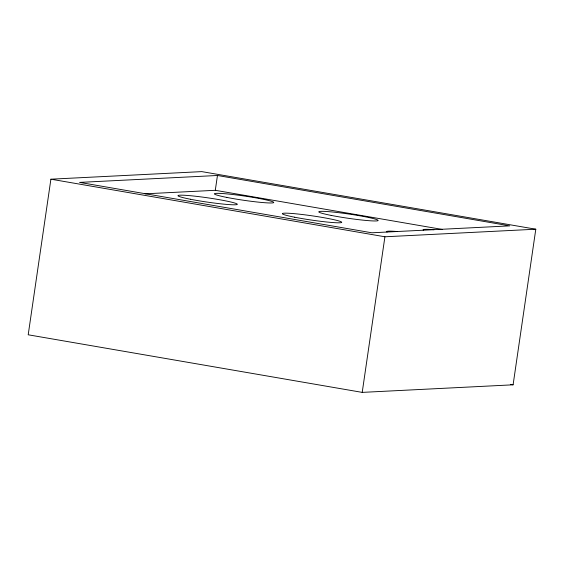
<?xml version="1.0" encoding="UTF-8"?>
<svg xmlns="http://www.w3.org/2000/svg" width="564" height="564" viewBox="0 0 564 564"><rect width="100%" height="100%" fill="white"/><g stroke="black" fill="none" stroke-linecap="round" stroke-linejoin="round"><path stroke-width="0.85" d="M50.901 179.19L28.2 334.79L362.215 392.382L513.099 384.81L535.8 229.21L201.785 171.618L50.901 179.19L384.916 236.781L535.8 229.21M145.04 193.826L215.293 190.301L217.457 175.482L509.722 225.868L371.845 232.791L79.58 182.398L217.457 175.482M362.215 392.382L384.916 236.781M215.293 190.301L442.514 229.477M510.498 384.359L513.099 384.81M387.073 232.079A30.026 2.15 8.3 0 1 397.479 231.55M423.493 230.246A30.026 2.15 8.3 0 1 433.899 229.724M190.364 199.24A30.026 2.15 8.3 0 0 237.197 204.478A30.026 2.15 8.3 0 0 195.292 196.216A30.026 2.15 8.3 0 0 190.364 199.24M226.784 197.414A30.026 2.15 8.3 0 0 273.618 202.652A30.026 2.15 8.3 0 0 231.712 194.39A30.026 2.15 8.3 0 0 226.784 197.414M331.167 215.406A30.026 2.15 8.3 0 0 378 220.644A30.026 2.15 8.3 0 0 336.095 212.381A30.026 2.15 8.3 0 0 331.167 215.406M294.746 217.239A30.026 2.15 8.3 0 0 341.58 222.477A30.026 2.15 8.3 0 0 299.674 214.214A30.026 2.15 8.3 0 0 294.746 217.239"/></g></svg>
